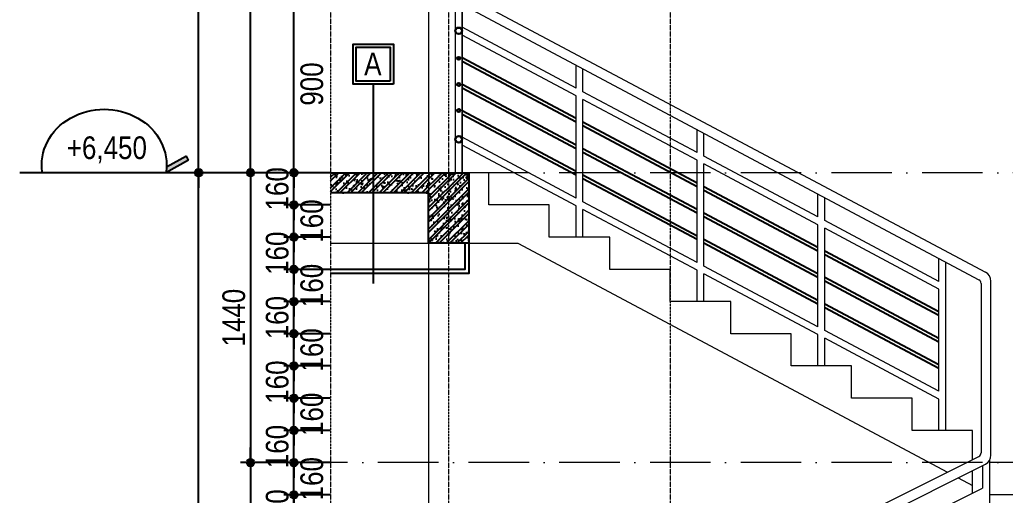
# Model space of a CAD drawing. Extents: x -79995 to 347433, y -157641 to 104789.
# Drawn here: x 16933 to 26713, y -125328 to -120604 of the extents above; entities that cross this region are included whole.
import ezdxf
from ezdxf.enums import TextEntityAlignment as Align

# ---------------------------------------------------------------- set-up
doc = ezdxf.new("R2010")
doc.units = 0
doc.linetypes.add('ACAD_ISO10W100', pattern=[18, 12, -3, 0, -3])
doc.layers.get('DEFPOINTS').update_dxf_attribs({"linetype": 'CONTINUOUS'})
for name, color, linetype in [('DIM', 1, 'CONTINUOUS'), ('DOOR', 20, 'CONTINUOUS'), ('HACTH', 8, 'CONTINUOUS'), ('TAGS', 60, 'CONTINUOUS'), ('TEXT', 7, 'CONTINUOUS'), ('TUONG', 131, 'CONTINUOUS')]:
    doc.layers.add(name, color=color, linetype=linetype)
doc.layers.add('NET-THAY', color=2, linetype='CONTINUOUS', lineweight=13)
doc.layers.add('TRUC', color=24, linetype='CONTINUOUS', lineweight=0)
doc.styles.add('HEL-CONDENSE', font='')
doc.styles.add('HELVECONDENSE', font='')
doc.styles.add('VNI-HELVE-CONDENSEN', font='')
doc.styles.get('HEL-CONDENSE').set_extended_font_data('VNI-Helve-Condense')
doc.styles.get('HELVECONDENSE').set_extended_font_data('VNI-Helve-Condense')
doc.styles.get('VNI-HELVE-CONDENSEN').set_extended_font_data('VNI-Helve-Condense')
doc.dimstyles.new('D 50', dxfattribs={"dimtxt": 225, "dimasz": 1.5, "dimexe": 100, "dimexo": 0, "dimgap": 50, "dimtad": 1, "dimdec": 0, "dimlfac": 0.5, "dimzin": 13, "dimdsep": 46, "dimtxsty": 'HEL-CONDENSE', "dimblk": 'D50', "dimcen": 0, "dimclrd": 1, "dimclre": 1, "dimclrt": 7, "dimazin": 0, "dimtfac": 1, "dimtdec": 0, "dimtmove": 0, "dimatfit": 3, "dimldrblk": 'D50', "dimfxl": 1, "dimtolj": 1, "dimtzin": 13, "dimarcsym": 0})

# ---------------------------------------------------------------- blocks, each defined once
blk = doc.blocks.new('D50')
at = {"layer": 'DIM'}
blk.add_hatch(color=256, dxfattribs=at).paths.add_polyline_path([(25, 0, 1), (-25, 0, 1)])
blk.add_line((25, 0), (100, 0), dxfattribs=at)
blk.add_circle((0, 0), 25, dxfattribs=at)
blk = doc.blocks.new('*D1557')
at = {"layer": 'DEFPOINTS', "color": 0, "transparency": 16777216}
for p in [(19653.9, -125323.6), (20018.3, -125323.6), (20018.3, -125643.6)]:
    blk.add_point(p, dxfattribs=at)
at = {"layer": 'DIM', "color": 1, "lineweight": -2, "transparency": 16777216}
for p, q in [((20018.3, -125323.6), (19553.9, -125323.6)), ((19653.9, -125642.1), (19653.9, -125325.1)), ((20018.3, -125643.6), (19553.9, -125643.6))]:
    blk.add_line(p, q, dxfattribs=at)
at = {"layer": 'DIM', "color": 1, "lineweight": -2, "transparency": 16777216, "xscale": 1.5, "yscale": 1.5, "zscale": 1.5}
for p, rotation in [((19653.9, -125323.6), 90), ((19653.9, -125643.6), 270)]:
    blk.add_blockref('D50', p, dxfattribs=dict(at, rotation=rotation))
at = {"layer": 'DIM', "color": 7, "transparency": 16777216, "insert": (19489, -125483.6), "char_height": 225, "attachment_point": 5, "rotation": 90, "style": 'HEL-CONDENSE'}
blk.add_mtext('\\A1;160', dxfattribs=at)
blk = doc.blocks.new('*D1558')
at = {"layer": 'DEFPOINTS', "color": 0, "transparency": 16777216}
for p in [(19653.9, -125003.6), (20018.3, -125003.6), (20018.3, -125323.6)]:
    blk.add_point(p, dxfattribs=at)
at = {"layer": 'DIM', "color": 1, "lineweight": -2, "transparency": 16777216}
for p, q in [((20018.3, -125003.6), (19553.9, -125003.6)), ((19653.9, -125322.1), (19653.9, -125005.1)), ((20018.3, -125323.6), (19553.9, -125323.6))]:
    blk.add_line(p, q, dxfattribs=at)
at = {"layer": 'DIM', "color": 1, "lineweight": -2, "transparency": 16777216, "xscale": 1.5, "yscale": 1.5, "zscale": 1.5}
for p, rotation in [((19653.9, -125003.6), 90), ((19653.9, -125323.6), 270)]:
    blk.add_blockref('D50', p, dxfattribs=dict(at, rotation=rotation))
at = {"layer": 'DIM', "color": 7, "transparency": 16777216, "insert": (19832.3, -125163.6), "char_height": 225, "attachment_point": 5, "rotation": 90, "style": 'HEL-CONDENSE'}
blk.add_mtext('\\A1;160', dxfattribs=at)
blk = doc.blocks.new('*D1559')
at = {"layer": 'DEFPOINTS', "color": 0, "transparency": 16777216}
for p in [(19653.9, -124683.6), (20018.3, -124683.6), (20018.3, -125003.6)]:
    blk.add_point(p, dxfattribs=at)
at = {"layer": 'DIM', "color": 1, "lineweight": -2, "transparency": 16777216}
for p, q in [((20018.3, -124683.6), (19553.9, -124683.6)), ((19653.9, -125002.1), (19653.9, -124685.1)), ((20018.3, -125003.6), (19553.9, -125003.6))]:
    blk.add_line(p, q, dxfattribs=at)
at = {"layer": 'DIM', "color": 1, "lineweight": -2, "transparency": 16777216, "xscale": 1.5, "yscale": 1.5, "zscale": 1.5}
for p, rotation in [((19653.9, -124683.6), 90), ((19653.9, -125003.6), 270)]:
    blk.add_blockref('D50', p, dxfattribs=dict(at, rotation=rotation))
at = {"layer": 'DIM', "color": 7, "transparency": 16777216, "insert": (19489, -124843.6), "char_height": 225, "attachment_point": 5, "rotation": 90, "style": 'HEL-CONDENSE'}
blk.add_mtext('\\A1;160', dxfattribs=at)
blk = doc.blocks.new('*D1560')
at = {"layer": 'DEFPOINTS', "color": 0, "transparency": 16777216}
for p in [(19653.9, -124363.6), (20018.3, -124363.6), (20018.3, -124683.6)]:
    blk.add_point(p, dxfattribs=at)
at = {"layer": 'DIM', "color": 1, "lineweight": -2, "transparency": 16777216}
for p, q in [((20018.3, -124363.6), (19553.9, -124363.6)), ((19653.9, -124682.1), (19653.9, -124365.1)), ((20018.3, -124683.6), (19553.9, -124683.6))]:
    blk.add_line(p, q, dxfattribs=at)
at = {"layer": 'DIM', "color": 1, "lineweight": -2, "transparency": 16777216, "xscale": 1.5, "yscale": 1.5, "zscale": 1.5}
for p, rotation in [((19653.9, -124363.6), 90), ((19653.9, -124683.6), 270)]:
    blk.add_blockref('D50', p, dxfattribs=dict(at, rotation=rotation))
at = {"layer": 'DIM', "color": 7, "transparency": 16777216, "insert": (19832.3, -124523.6), "char_height": 225, "attachment_point": 5, "rotation": 90, "style": 'HEL-CONDENSE'}
blk.add_mtext('\\A1;160', dxfattribs=at)
blk = doc.blocks.new('*D1561')
at = {"layer": 'DEFPOINTS', "color": 0, "transparency": 16777216}
for p in [(19653.9, -124043.6), (20018.3, -124043.6), (20018.3, -124363.6)]:
    blk.add_point(p, dxfattribs=at)
at = {"layer": 'DIM', "color": 1, "lineweight": -2, "transparency": 16777216}
for p, q in [((20018.3, -124043.6), (19553.9, -124043.6)), ((19653.9, -124362.1), (19653.9, -124045.1)), ((20018.3, -124363.6), (19553.9, -124363.6))]:
    blk.add_line(p, q, dxfattribs=at)
at = {"layer": 'DIM', "color": 1, "lineweight": -2, "transparency": 16777216, "xscale": 1.5, "yscale": 1.5, "zscale": 1.5}
for p, rotation in [((19653.9, -124043.6), 90), ((19653.9, -124363.6), 270)]:
    blk.add_blockref('D50', p, dxfattribs=dict(at, rotation=rotation))
at = {"layer": 'DIM', "color": 7, "transparency": 16777216, "insert": (19489, -124203.6), "char_height": 225, "attachment_point": 5, "rotation": 90, "style": 'HEL-CONDENSE'}
blk.add_mtext('\\A1;160', dxfattribs=at)
blk = doc.blocks.new('*D1562')
at = {"layer": 'DEFPOINTS', "color": 0, "transparency": 16777216}
for p in [(19653.9, -123723.6), (20018.3, -123723.6), (20018.3, -124043.6)]:
    blk.add_point(p, dxfattribs=at)
at = {"layer": 'DIM', "color": 1, "lineweight": -2, "transparency": 16777216}
for p, q in [((20018.3, -123723.6), (19553.9, -123723.6)), ((19653.9, -124042.1), (19653.9, -123725.1)), ((20018.3, -124043.6), (19553.9, -124043.6))]:
    blk.add_line(p, q, dxfattribs=at)
at = {"layer": 'DIM', "color": 1, "lineweight": -2, "transparency": 16777216, "xscale": 1.5, "yscale": 1.5, "zscale": 1.5}
for p, rotation in [((19653.9, -123723.6), 90), ((19653.9, -124043.6), 270)]:
    blk.add_blockref('D50', p, dxfattribs=dict(at, rotation=rotation))
at = {"layer": 'DIM', "color": 7, "transparency": 16777216, "insert": (19832.3, -123883.6), "char_height": 225, "attachment_point": 5, "rotation": 90, "style": 'HEL-CONDENSE'}
blk.add_mtext('\\A1;160', dxfattribs=at)
blk = doc.blocks.new('*D1563')
at = {"layer": 'DEFPOINTS', "color": 0, "transparency": 16777216}
for p in [(19653.9, -123403.6), (20018.3, -123403.6), (20018.3, -123723.6)]:
    blk.add_point(p, dxfattribs=at)
at = {"layer": 'DIM', "color": 1, "lineweight": -2, "transparency": 16777216}
for p, q in [((20018.3, -123403.6), (19553.9, -123403.6)), ((19653.9, -123722.1), (19653.9, -123405.1)), ((20018.3, -123723.6), (19553.9, -123723.6))]:
    blk.add_line(p, q, dxfattribs=at)
at = {"layer": 'DIM', "color": 1, "lineweight": -2, "transparency": 16777216, "xscale": 1.5, "yscale": 1.5, "zscale": 1.5}
for p, rotation in [((19653.9, -123403.6), 90), ((19653.9, -123723.6), 270)]:
    blk.add_blockref('D50', p, dxfattribs=dict(at, rotation=rotation))
at = {"layer": 'DIM', "color": 7, "transparency": 16777216, "insert": (19489, -123563.6), "char_height": 225, "attachment_point": 5, "rotation": 90, "style": 'HEL-CONDENSE'}
blk.add_mtext('\\A1;160', dxfattribs=at)
blk = doc.blocks.new('*D1564')
at = {"layer": 'DEFPOINTS', "color": 0, "transparency": 16777216}
for p in [(19653.9, -123083.6), (20018.3, -123083.6), (20018.3, -123403.6)]:
    blk.add_point(p, dxfattribs=at)
at = {"layer": 'DIM', "color": 1, "lineweight": -2, "transparency": 16777216}
for p, q in [((20018.3, -123083.6), (19553.9, -123083.6)), ((19653.9, -123402.1), (19653.9, -123085.1)), ((20018.3, -123403.6), (19553.9, -123403.6))]:
    blk.add_line(p, q, dxfattribs=at)
at = {"layer": 'DIM', "color": 1, "lineweight": -2, "transparency": 16777216, "xscale": 1.5, "yscale": 1.5, "zscale": 1.5}
for p, rotation in [((19653.9, -123083.6), 90), ((19653.9, -123403.6), 270)]:
    blk.add_blockref('D50', p, dxfattribs=dict(at, rotation=rotation))
at = {"layer": 'DIM', "color": 7, "transparency": 16777216, "insert": (19832.3, -123243.6), "char_height": 225, "attachment_point": 5, "rotation": 90, "style": 'HEL-CONDENSE'}
blk.add_mtext('\\A1;160', dxfattribs=at)
blk = doc.blocks.new('*D1565')
at = {"layer": 'DEFPOINTS', "color": 0, "transparency": 16777216}
for p in [(19653.9, -122763.6), (20018.3, -122763.6), (20018.3, -123083.6)]:
    blk.add_point(p, dxfattribs=at)
at = {"layer": 'DIM', "color": 1, "lineweight": -2, "transparency": 16777216}
for p, q in [((20018.3, -122763.6), (19553.9, -122763.6)), ((19653.9, -123082.1), (19653.9, -122765.1)), ((20018.3, -123083.6), (19553.9, -123083.6))]:
    blk.add_line(p, q, dxfattribs=at)
at = {"layer": 'DIM', "color": 1, "lineweight": -2, "transparency": 16777216, "xscale": 1.5, "yscale": 1.5, "zscale": 1.5}
for p, rotation in [((19653.9, -122763.6), 90), ((19653.9, -123083.6), 270)]:
    blk.add_blockref('D50', p, dxfattribs=dict(at, rotation=rotation))
at = {"layer": 'DIM', "color": 7, "transparency": 16777216, "insert": (19489, -122923.6), "char_height": 225, "attachment_point": 5, "rotation": 90, "style": 'HEL-CONDENSE'}
blk.add_mtext('\\A1;160', dxfattribs=at)
blk = doc.blocks.new('*D1566')
at = {"layer": 'DEFPOINTS', "color": 0, "transparency": 16777216}
for p in [(19653.9, -122443.6), (20018.3, -122443.6), (20018.3, -122763.6)]:
    blk.add_point(p, dxfattribs=at)
at = {"layer": 'DIM', "color": 1, "lineweight": -2, "transparency": 16777216}
for p, q in [((20018.3, -122443.6), (19553.9, -122443.6)), ((19653.9, -122762.1), (19653.9, -122445.1)), ((20018.3, -122763.6), (19553.9, -122763.6))]:
    blk.add_line(p, q, dxfattribs=at)
at = {"layer": 'DIM', "color": 1, "lineweight": -2, "transparency": 16777216, "xscale": 1.5, "yscale": 1.5, "zscale": 1.5}
for p, rotation in [((19653.9, -122443.6), 90), ((19653.9, -122763.6), 270)]:
    blk.add_blockref('D50', p, dxfattribs=dict(at, rotation=rotation))
at = {"layer": 'DIM', "color": 7, "transparency": 16777216, "insert": (19832.3, -122603.6), "char_height": 225, "attachment_point": 5, "rotation": 90, "style": 'HEL-CONDENSE'}
blk.add_mtext('\\A1;160', dxfattribs=at)
blk = doc.blocks.new('*D1567')
at = {"layer": 'DEFPOINTS', "color": 0, "transparency": 16777216}
for p in [(19653.9, -122123.6), (20018.3, -122123.6), (20018.3, -122443.6)]:
    blk.add_point(p, dxfattribs=at)
at = {"layer": 'DIM', "color": 1, "lineweight": -2, "transparency": 16777216}
for p, q in [((20018.3, -122123.6), (19553.9, -122123.6)), ((19653.9, -122442.1), (19653.9, -122125.1)), ((20018.3, -122443.6), (19553.9, -122443.6))]:
    blk.add_line(p, q, dxfattribs=at)
at = {"layer": 'DIM', "color": 1, "lineweight": -2, "transparency": 16777216, "xscale": 1.5, "yscale": 1.5, "zscale": 1.5}
for p, rotation in [((19653.9, -122123.6), 90), ((19653.9, -122443.6), 270)]:
    blk.add_blockref('D50', p, dxfattribs=dict(at, rotation=rotation))
at = {"layer": 'DIM', "color": 7, "transparency": 16777216, "insert": (19489, -122283.6), "char_height": 225, "attachment_point": 5, "rotation": 90, "style": 'HEL-CONDENSE'}
blk.add_mtext('\\A1;160', dxfattribs=at)
blk = doc.blocks.new('*D1568')
at = {"layer": 'DEFPOINTS', "color": 0, "transparency": 16777216}
for p in [(19653.9, -120323.6), (20018.3, -120323.6), (20018.3, -122123.6)]:
    blk.add_point(p, dxfattribs=at)
at = {"layer": 'DIM', "color": 1, "lineweight": -2, "transparency": 16777216}
for p, q in [((20018.3, -120323.6), (19553.9, -120323.6)), ((19653.9, -122122.1), (19653.9, -120325.1)), ((20018.3, -122123.6), (19553.9, -122123.6))]:
    blk.add_line(p, q, dxfattribs=at)
at = {"layer": 'DIM', "color": 1, "lineweight": -2, "transparency": 16777216, "xscale": 1.5, "yscale": 1.5, "zscale": 1.5}
for p, rotation in [((19653.9, -120323.6), 90), ((19653.9, -122123.6), 270)]:
    blk.add_blockref('D50', p, dxfattribs=dict(at, rotation=rotation))
at = {"layer": 'DIM', "color": 7, "transparency": 16777216, "insert": (19832.3, -121243), "char_height": 225, "attachment_point": 5, "rotation": 90, "style": 'HEL-CONDENSE'}
blk.add_mtext('\\A1;900', dxfattribs=at)
blk = doc.blocks.new('*D1569')
at = {"layer": 'DEFPOINTS', "color": 0, "transparency": 16777216}
for p in [(19553.9, -122123.6), (19222.9, -125003.6), (19553.9, -125003.6)]:
    blk.add_point(p, dxfattribs=at)
at = {"layer": 'DIM', "color": 1, "lineweight": -2, "transparency": 16777216}
for p, q in [((19553.9, -122123.6), (19122.9, -122123.6)), ((19222.9, -122125.1), (19222.9, -125002.1)), ((19553.9, -125003.6), (19122.9, -125003.6))]:
    blk.add_line(p, q, dxfattribs=at)
at = {"layer": 'DIM', "color": 1, "lineweight": -2, "transparency": 16777216, "xscale": 1.5, "yscale": 1.5, "zscale": 1.5}
for p, rotation in [((19222.9, -122123.6), 90), ((19222.9, -125003.6), 270)]:
    blk.add_blockref('D50', p, dxfattribs=dict(at, rotation=rotation))
at = {"layer": 'DIM', "color": 7, "transparency": 16777216, "insert": (19058, -123563.6), "char_height": 225, "attachment_point": 5, "rotation": 90, "style": 'HEL-CONDENSE'}
blk.add_mtext('\\A1;1440', dxfattribs=at)
blk = doc.blocks.new('*D1570')
at = {"layer": 'DEFPOINTS', "color": 0, "transparency": 16777216}
for p in [(19553.9, -125003.6), (19222.9, -126603.6), (19553.9, -126603.6)]:
    blk.add_point(p, dxfattribs=at)
at = {"layer": 'DIM', "color": 1, "lineweight": -2, "transparency": 16777216}
for p, q in [((19553.9, -125003.6), (19122.9, -125003.6)), ((19222.9, -125005.1), (19222.9, -126602.1)), ((19553.9, -126603.6), (19122.9, -126603.6))]:
    blk.add_line(p, q, dxfattribs=at)
at = {"layer": 'DIM', "color": 1, "lineweight": -2, "transparency": 16777216, "xscale": 1.5, "yscale": 1.5, "zscale": 1.5}
for p, rotation in [((19222.9, -125003.6), 90), ((19222.9, -126603.6), 270)]:
    blk.add_blockref('D50', p, dxfattribs=dict(at, rotation=rotation))
at = {"layer": 'DIM', "color": 7, "transparency": 16777216, "insert": (19058, -125803.6), "char_height": 225, "attachment_point": 5, "rotation": 90, "style": 'HEL-CONDENSE'}
blk.add_mtext('\\A1;800', dxfattribs=at)
blk = doc.blocks.new('*D1576')
at = {"layer": 'DEFPOINTS', "color": 0, "transparency": 16777216}
for p in [(19222.9, -114923.6), (19553.9, -114923.6), (19374.1, -122123.6)]:
    blk.add_point(p, dxfattribs=at)
at = {"layer": 'DIM', "color": 1, "lineweight": -2, "transparency": 16777216}
for p, q in [((19553.9, -114923.6), (19122.9, -114923.6)), ((19222.9, -122122.1), (19222.9, -114925.1)), ((19374.1, -122123.6), (19122.9, -122123.6))]:
    blk.add_line(p, q, dxfattribs=at)
at = {"layer": 'DIM', "color": 1, "lineweight": -2, "transparency": 16777216, "xscale": 1.5, "yscale": 1.5, "zscale": 1.5}
for p, rotation in [((19222.9, -114923.6), 90), ((19222.9, -122123.6), 270)]:
    blk.add_blockref('D50', p, dxfattribs=dict(at, rotation=rotation))
at = {"layer": 'DIM', "color": 7, "transparency": 16777216, "insert": (19058, -118523.6), "char_height": 225, "attachment_point": 5, "rotation": 90, "style": 'HEL-CONDENSE'}
blk.add_mtext('\\A1;3600', dxfattribs=at)
blk = doc.blocks.new('*D1578')
at = {"layer": 'DEFPOINTS', "color": 0, "transparency": 16777216}
for p in [(18708.4, -122123.6), (19122.9, -122123.6), (19122.9, -129323.6)]:
    blk.add_point(p, dxfattribs=at)
at = {"layer": 'DIM', "color": 1, "lineweight": -2, "transparency": 16777216}
for p, q in [((19122.9, -122123.6), (18608.4, -122123.6)), ((18708.4, -129322.1), (18708.4, -122125.1)), ((19122.9, -129323.6), (18608.4, -129323.6))]:
    blk.add_line(p, q, dxfattribs=at)
at = {"layer": 'DIM', "color": 1, "lineweight": -2, "transparency": 16777216, "xscale": 1.5, "yscale": 1.5, "zscale": 1.5}
for p, rotation in [((18708.4, -122123.6), 90), ((18708.4, -129323.6), 270)]:
    blk.add_blockref('D50', p, dxfattribs=dict(at, rotation=rotation))
at = {"layer": 'DIM', "color": 7, "transparency": 16777216, "insert": (18543.5, -125723.6), "char_height": 225, "attachment_point": 5, "rotation": 90, "style": 'HEL-CONDENSE'}
blk.add_mtext('\\A1;3600', dxfattribs=at)
blk = doc.blocks.new('*D1579')
at = {"layer": 'DEFPOINTS', "color": 0, "transparency": 16777216}
for p in [(18708.4, -114923.6), (19122.9, -114923.6), (19122.9, -122123.6)]:
    blk.add_point(p, dxfattribs=at)
at = {"layer": 'DIM', "color": 1, "lineweight": -2, "transparency": 16777216}
for p, q in [((19122.9, -114923.6), (18608.4, -114923.6)), ((18708.4, -122122.1), (18708.4, -114925.1)), ((19122.9, -122123.6), (18608.4, -122123.6))]:
    blk.add_line(p, q, dxfattribs=at)
at = {"layer": 'DIM', "color": 1, "lineweight": -2, "transparency": 16777216, "xscale": 1.5, "yscale": 1.5, "zscale": 1.5}
for p, rotation in [((18708.4, -114923.6), 90), ((18708.4, -122123.6), 270)]:
    blk.add_blockref('D50', p, dxfattribs=dict(at, rotation=rotation))
at = {"layer": 'DIM', "color": 7, "transparency": 16777216, "insert": (18543.5, -118523.6), "char_height": 225, "attachment_point": 5, "rotation": 90, "style": 'HEL-CONDENSE'}
blk.add_mtext('\\A1;3600', dxfattribs=at)
blk = doc.blocks.new('CAODO')
at = {"layer": 'TAGS', "linetype": 'Continuous'}
h = blk.add_hatch(color=256, dxfattribs=at)
edge = h.paths.add_edge_path()
edge.add_line((-907, 181), (-931, 138))
edge.add_line((-931, 138), (-681, 0))
edge.add_ellipse((0, 87), major_axis=(688, 0), ratio=0.890858, start_angle=182.4779, end_angle=188.1666, ccw=False)
edge.add_line((-687, 61), (-907, 181))
for p, q in [((-931, 138), (-907, 181)), ((-931, 138), (-681, 0)), ((-907, 181), (-687, 61)), ((-931, 0), (931, 0))]:
    blk.add_line(p, q, dxfattribs=at)
blk.add_ellipse((0, 87), major_axis=(688, 0), ratio=0.890858, start_param=-0.142534, end_param=3.284126, dxfattribs=at)
at = {"layer": 'TAGS', "linetype": 'Continuous', "style": 'VNI-HELVE-CONDENSEN'}
blk.add_attdef('0.000', text='', height=250, dxfattribs=at).set_placement((0, 232), align=Align.MIDDLE_CENTER)
blk = doc.blocks.new('A$C48452AB6')
at = {"layer": 'TAGS'}
blk.add_lwpolyline([(-218.8, -167.6), (181.2, -167.6), (181.2, 232.4), (-218.8, 232.4)], close=True, dxfattribs=at)
at = {"layer": 'TAGS', "color": 8}
blk.add_lwpolyline([(-188.8, -137.6), (151.2, -137.6), (151.2, 202.4), (-188.8, 202.4)], close=True, dxfattribs=at)
at = {"layer": 'TAGS', "style": 'HELVECONDENSE'}
blk.add_attdef('DSFA', (-189, -76.2), '', height=225, dxfattribs=at)

msp = doc.modelspace()

# ---------------------------------------------------------------- hatches: boundary and pattern name
at = {"layer": 'HACTH'}
h = msp.add_hatch(dxfattribs=at)
h.set_pattern_fill('ANSI32', color=256, scale=200, style=0)
h.set_pattern_definition([(45, (-1113859.255, 25868.335), (-53.0330086, 53.0330086), []), (45, (-1113823.9, 25868.335), (-53.0330086, 53.0330086), [])])
h.paths.add_polyline_path([(21188.167, -122123.632), (20018.281, -122123.632), (20018.281, -122323.632), (20988.167, -122323.632), (20988.167, -122823.632), (21188.167, -122823.632)])
h.paths.add_polyline_path([(21388.167, -122823.632), (21388.167, -122123.632), (21188.167, -122123.632), (21188.167, -122823.632)])
h = msp.add_hatch(dxfattribs=at)
h.set_pattern_fill('AR-CONC', color=256, scale=20, style=0)
h.set_pattern_definition([(50, (-1113859.25, 25868.34), (143.452037, -12.550427), [15, -165]), (355, (-1113859.25, 25868.34), (-27.750267, 150.438427), [12, -132]), (100.4514, (-1113847.3, 25867.29), (115.701876, 137.887908), [12.748038, -140.228422]), (46.1842, (-1113859.25, 25908.34), (213.44821, -33.103803), [22.5, -247.5]), (96.6356, (-1113841.47, 25905.58), (186.93254, 194.823574), [19.122058, -210.3426]), (351.1842, (-1113859.25, 25908.34), (186.93239, 194.82372), [18, -198]), (21, (-1113839.25, 25898.34), (119.38141, -80.523778), [15, -165]), (326, (-1113839.25, 25898.34), (48.663066, 145.030009), [12, -132]), (71.4514, (-1113829.3, 25891.62), (168.044526, 64.5061), [12.748038, -140.228422]), (37.5, (-1113859.255, 25868.335), (2.431971, 66.5787708), [0, -130.4, 0, -134, 0, -132.5]), (7.5, (-1113859.255, 25868.335), (52.6139075, 78.8823424), [0, -76.4, 0, -127.4, 0, -50.5]), (327.5, (-1113903.855, 25868.335), (106.7644872, -4.5109743), [0, -50, 0, -156, 0, -207]), (317.5, (-1113923.855, 25868.335), (116.637234, 20.0209965), [0, -65, 0, -103.6, 0, -147])])
h.paths.add_polyline_path([(21188.167, -122123.632), (20018.281, -122123.632), (20018.281, -122323.632), (20988.167, -122323.632), (20988.167, -122823.632), (21188.167, -122823.632)])
h.paths.add_polyline_path([(21388.167, -122823.632), (21388.167, -122123.632), (21188.167, -122123.632), (21188.167, -122823.632)])

# ---------------------------------------------------------------- linework, layer by layer
at = {"layer": 'DOOR'}
for points in [[(21388.167, -122823.632), (21388.167, -123123.632), (20018.281, -123123.632)], [(21348.167, -122823.632), (21348.167, -123083.632), (20018.281, -123083.632)]]:
    msp.add_lwpolyline(points, dxfattribs=at)
at = {"layer": 'HACTH'}
for points in [[(22454.167, -121586.599), (21322.853, -120983.232)], [(22454.167, -121622.866), (21322.853, -121019.499)], [(22454.167, -121849.533), (21322.853, -121246.165)], [(22454.167, -121885.799), (21322.853, -121282.432)], [(22454.167, -122112.466), (21322.853, -121509.099)], [(22454.167, -122148.733), (21322.853, -121545.365)], [(23654.167, -122226.599), (22522.167, -121622.866)], [(23654.167, -122262.866), (22522.167, -121659.133)], [(23654.167, -122489.533), (22522.167, -121885.799)], [(23654.167, -122525.799), (22522.167, -121922.066)], [(23654.167, -122752.466), (22522.167, -122148.733)], [(23654.167, -122788.733), (22522.167, -122184.999)], [(24854.167, -122866.599), (23722.167, -122262.866)], [(24854.167, -122902.866), (23722.167, -122299.133)], [(24854.167, -123129.533), (23722.167, -122525.799)], [(24854.167, -123165.799), (23722.167, -122562.066)], [(24854.167, -123392.466), (23722.167, -122788.733)], [(24854.167, -123428.733), (23722.167, -122824.999)], [(26054.167, -123506.599), (24922.167, -122902.866)], [(26054.167, -123542.866), (24922.167, -122939.133)], [(26054.167, -123769.533), (24922.167, -123165.799)], [(26054.167, -123805.799), (24922.167, -123202.066)], [(26054.167, -124032.466), (24922.167, -123428.733)], [(26054.167, -124068.733), (24922.167, -123464.999)]]:
    msp.add_lwpolyline(points, dxfattribs=at)
at = {"layer": 'NET-THAY'}
for p, q in [((20988.167, -112373.461), (20988.167, -135631.366)), ((20988.167, -114923.632), (20988.167, -122123.632)), ((21254.853, -120407.917), (21254.853, -122123.632)), ((21322.853, -122123.632), (21322.853, -120407.917)), ((21322.853, -120407.917), (21322.853, -122123.632)), ((22454.167, -121282.866), (22454.167, -121056.199)), ((22522.167, -121319.133), (22522.167, -121092.466)), ((22454.167, -122375.399), (22454.167, -121359.933)), ((22522.167, -122411.666), (22522.167, -121396.199)), ((23654.167, -121922.866), (23654.167, -121696.199)), ((23722.167, -121959.133), (23722.167, -121732.466)), ((23654.167, -123015.399), (23654.167, -121999.933)), ((23722.167, -123051.666), (23722.167, -122036.199)), ((24854.167, -122562.866), (24854.167, -122336.199)), ((24922.167, -122599.133), (24922.167, -122372.466)), ((22454.167, -122763.632), (22454.167, -122452.466)), ((22522.167, -122763.632), (22522.167, -122488.733)), ((24854.167, -123655.399), (24854.167, -122639.933)), ((24922.167, -123691.666), (24922.167, -122676.199)), ((20018.281, -122823.632), (20988.167, -122823.632)), ((20988.167, -122823.632), (20988.167, -129323.632)), ((21388.167, -122823.632), (21875.667, -122823.632)), ((21875.667, -122823.632), (26139.78, -125097.826)), ((26054.167, -123202.866), (26054.167, -122976.199)), ((26122.167, -124683.632), (26122.167, -123012.466)), ((23654.167, -123403.632), (23654.167, -123092.466)), ((23722.167, -123403.632), (23722.167, -123128.733)), ((26473.167, -123223.65), (26473.167, -124906.411)), ((26571.167, -124929.896), (26571.167, -123200.827)), ((26054.167, -124295.399), (26054.167, -123279.933)), ((24854.167, -124043.632), (24854.167, -123732.466)), ((24922.167, -124043.632), (24922.167, -123768.733)), ((26054.167, -124683.632), (26054.167, -124372.466)), ((26388.167, -124973.632), (26388.167, -124683.632)), ((21445.446, -127444.993), (26451.056, -124942.188)), ((26556.167, -124982.574), (26556.167, -126603.632)), ((26556.167, -124982.574), (26556.167, -125103.632)), ((21510.279, -127522.144), (26515.888, -125019.339)), ((26388.167, -125306.806), (26388.167, -125083.199)), ((26488.167, -125033.199), (26488.167, -125256.806)), ((28988.167, -125003.632), (26556.167, -125003.632)), ((26245.813, -125154.377), (26388.167, -125230.299)), ((28988.167, -125323.632), (26556.167, -125323.632))]:
    msp.add_line(p, q, dxfattribs=at)
for points in [[(21329.545, -120345.335), (26515.888, -123111.384)], [(21322.853, -120452.832), (26451.056, -123187.873)], [(22454.167, -121282.866), (21322.853, -120679.499)], [(22454.167, -121359.933), (21322.853, -120756.565)], [(23654.167, -121922.866), (22522.167, -121319.133)], [(23654.167, -121999.933), (22522.167, -121396.199)], [(22454.167, -122375.399), (21322.853, -121772.032)], [(22454.167, -122452.466), (21322.853, -121849.099)], [(24854.167, -122562.866), (23722.167, -121959.133)], [(24854.167, -122639.933), (23722.167, -122036.199)], [(22788.167, -122763.632), (22188.167, -122763.632), (22188.167, -122443.632), (21588.167, -122443.632), (21588.167, -122123.632), (21388.167, -122123.632)], [(23654.167, -123015.399), (22522.167, -122411.666)], [(23654.167, -123092.466), (22522.167, -122488.733)], [(26054.167, -123202.866), (24922.167, -122599.133)], [(26054.167, -123279.933), (24922.167, -122676.199)], [(26388.167, -124973.632), (26388.167, -124683.632), (25788.167, -124683.632), (25788.167, -124363.632), (25188.167, -124363.632), (25188.167, -124043.632), (24588.167, -124043.632), (24588.167, -123723.632), (23988.167, -123723.632), (23988.167, -123403.632), (23388.167, -123403.632), (23388.167, -123083.632), (22788.167, -123083.632), (22788.167, -122763.632), (22188.167, -122763.632)], [(24854.167, -123655.399), (23722.167, -123051.666)], [(24854.167, -123732.466), (23722.167, -123128.733)], [(26054.167, -124295.399), (24922.167, -123691.666)], [(26054.167, -124372.466), (24922.167, -123768.733)], [(25522.167, -125739.806), (26488.167, -125256.806)]]:
    msp.add_lwpolyline(points, dxfattribs=at)
for centre, radius, start, end in [((26471.167, -123200.827), 100, 0, 63.4349488), ((26433.167, -123223.65), 40, 0, 63.4349488), ((26433.167, -124906.411), 40, 296.5650512, 0), ((26471.167, -124929.896), 100, 296.5650512, 0)]:
    msp.add_arc(centre, radius, start, end, dxfattribs=at)
at = {"layer": 'TEXT', "color": 7, "linetype": 'ByBlock'}
msp.add_lwpolyline([(20440.412, -121245.647), (20440.412, -123223.99)], dxfattribs=at)
at = {"layer": 'TRUC', "linetype": 'ACAD_ISO10W100', "ltscale": 50}
for p, q in [((30988.167, -122123.632), (20018.281, -122123.632)), ((30988.167, -125003.632), (20018.281, -125003.632))]:
    msp.add_line(p, q, dxfattribs=at)
at = {"layer": 'TRUC', "linetype": 'ACAD_ISO10W100', "ltscale": 0.2}
msp.add_lwpolyline([(30988.167, -112373.461), (20018.281, -112373.461), (20018.281, -135631.366), (30988.167, -135631.366)], close=True, dxfattribs=at)
for points in [[(21188.167, -112373.461), (21188.167, -135631.366)], [(23388.167, -112373.461), (23388.167, -135631.366)]]:
    msp.add_lwpolyline(points, dxfattribs=at)
at = {"layer": 'TUONG', "color": 4}
for points in [[(20018.281, -122123.632), (21388.167, -122123.632)], [(21388.167, -122123.632), (21388.167, -122823.632), (20988.167, -122823.632), (20988.167, -122323.632)], [(20988.167, -122323.632), (20018.281, -122323.632)]]:
    msp.add_lwpolyline(points, dxfattribs=at)
for centre, radius in [((21288.853, -120714.283), 34), ((21288.853, -120714.283), 31), ((21288.853, -120987.572), 16), ((21288.853, -120987.572), 13), ((21288.853, -121246.956), 16), ((21288.853, -121246.956), 13), ((21288.853, -121506.34), 16), ((21288.853, -121506.34), 13), ((21288.853, -121791.75), 34), ((21288.853, -121791.75), 31)]:
    msp.add_circle(centre, radius, dxfattribs=at)

# ---------------------------------------------------------------- block references
at = {"layer": 'TAGS'}
ref = msp.add_blockref('A$C48452AB6', (20421.63, -121078.036), dxfattribs=dict(at, xscale=-1))
ref.add_attrib('DSFA', 'A', (20351.044, -121155.19), dxfattribs={"color": 7, "height": 225, "style": 'HELVECONDENSE'})
at = {"layer": 'TAGS', "linetype": 'Continuous'}
ref = msp.add_blockref('CAODO', (17770.481, -122123.632), dxfattribs=dict(at, xscale=-0.9000000001396984, yscale=0.9000000001396984, zscale=0.9))
ref.add_attrib('0.000', '+6,450', dxfattribs={"color": 7, "linetype": 'Continuous', "height": 225, "style": 'VNI-HELVE-CONDENSEN'}).set_placement((17797.314, -121875.534), align=Align.MIDDLE_CENTER)

# ---------------------------------------------------------------- dimensions: what is measured, and where the dimension line sits
at = {"layer": 'DIM'}
for base, p1, p2, picture, middle in [((18708.424, -114923.632), (19122.854, -122123.632), (19122.854, -114923.632), '*D1579', (18543.524, -118523.632)), ((19222.854, -114923.632), (19374.064, -122123.632), (19553.864, -114923.632), '*D1576', (19057.954, -118523.632)), ((18708.424, -122123.632), (19122.854, -129323.632), (19122.854, -122123.632), '*D1578', (18543.524, -125723.632)), ((19222.854, -125003.632), (19553.864, -122123.632), (19553.864, -125003.632), '*D1569', (19057.954, -123563.632)), ((19222.854, -126603.632), (19553.864, -125003.632), (19553.864, -126603.632), '*D1570', (19057.954, -125803.632))]:
    dim = msp.add_linear_dim(base=base, p1=p1, p2=p2, angle=90, dimstyle='D 50', dxfattribs=at)
    dim.commit()
    dim.dimension.update_dxf_attribs({"geometry": picture, "text_midpoint": middle})
for base, p1, p2, picture, middle in [((19653.864, -120323.632), (20018.281, -122123.632), (20018.281, -120323.632), '*D1568', (19832.25, -121242.965)), ((19653.864, -122443.632), (20018.281, -122763.632), (20018.281, -122443.632), '*D1566', (19832.25, -122603.632)), ((19653.864, -123083.632), (20018.281, -123403.632), (20018.281, -123083.632), '*D1564', (19832.25, -123243.632)), ((19653.864, -123723.632), (20018.281, -124043.632), (20018.281, -123723.632), '*D1562', (19832.25, -123883.632)), ((19653.864, -124363.632), (20018.281, -124683.632), (20018.281, -124363.632), '*D1560', (19832.25, -124523.632)), ((19653.864, -125003.632), (20018.281, -125323.632), (20018.281, -125003.632), '*D1558', (19832.25, -125163.632))]:
    dim = msp.add_linear_dim(base=base, p1=p1, p2=p2, angle=90, dimstyle='D 50', override={"dimtmove": 2}, dxfattribs=at)
    dim.commit()
    dim.dimension.update_dxf_attribs({"geometry": picture, "text_midpoint": middle, "dimtype": 160})
for base, p1, p2, picture, middle in [((19653.864, -122123.632), (20018.281, -122443.632), (20018.281, -122123.632), '*D1567', (19653.864, -122283.632)), ((19653.864, -122763.632), (20018.281, -123083.632), (20018.281, -122763.632), '*D1565', (19653.864, -122923.632)), ((19653.864, -123403.632), (20018.281, -123723.632), (20018.281, -123403.632), '*D1563', (19653.864, -123563.632)), ((19653.864, -124043.632), (20018.281, -124363.632), (20018.281, -124043.632), '*D1561', (19653.864, -124203.632)), ((19653.864, -124683.632), (20018.281, -125003.632), (20018.281, -124683.632), '*D1559', (19653.864, -124843.632)), ((19653.864, -125323.632), (20018.281, -125643.632), (20018.281, -125323.632), '*D1557', (19653.864, -125483.632))]:
    dim = msp.add_linear_dim(base=base, p1=p1, p2=p2, angle=90, dimstyle='D 50', dxfattribs=at)
    dim.commit()
    dim.dimension.update_dxf_attribs({"geometry": picture, "text_midpoint": middle, "dimtype": 160})

doc.saveas('drawing.dxf')
